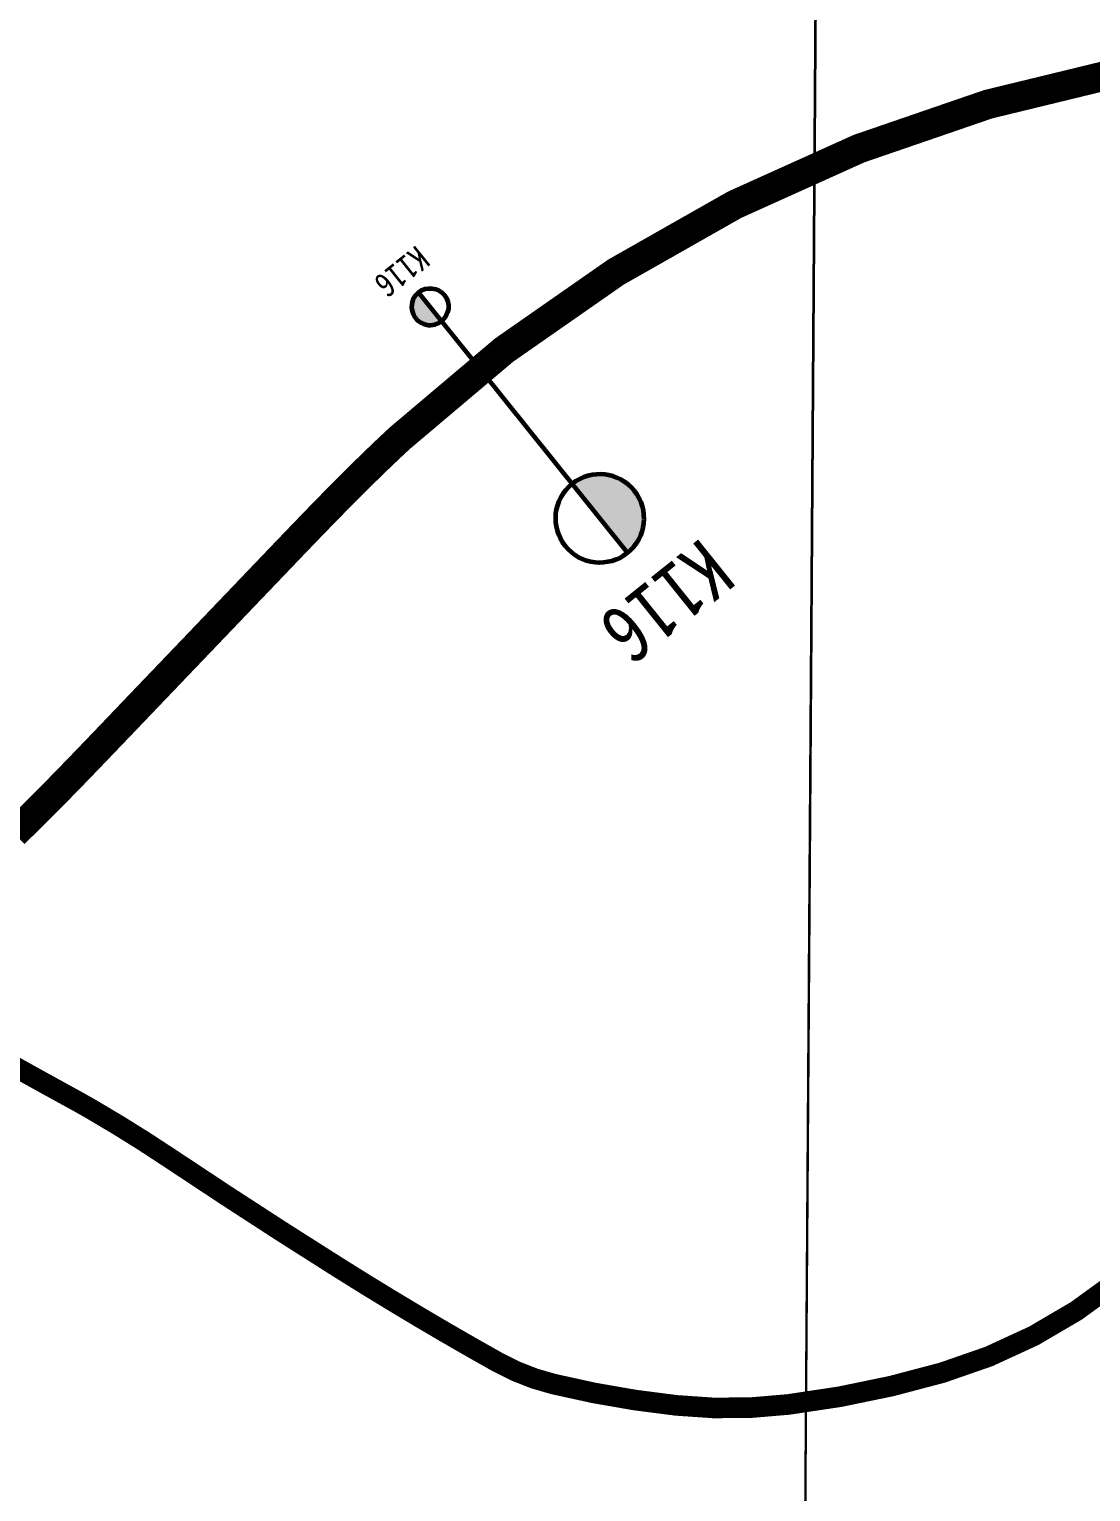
# Model space of a CAD drawing. Header units: millimetres. Extents: x 35376015 to 35425557, y 2978369 to 3016004.
# Drawn here: x 35412311 to 35413391, y 2981074 to 2982562 of the extents above; entities that cross this region are included whole.
import ezdxf
from ezdxf.enums import TextEntityAlignment as Align

# ---------------------------------------------------------------- set-up
doc = ezdxf.new("R2010")
doc.units = ezdxf.units.MM
doc.header["$XCLIPFRAME"] = 0
doc.linetypes.add('ACAD_ISO03W100', pattern=[30, 12, -18])
doc.layers.add('station', color=1, linetype='Continuous', lineweight=60)
doc.layers.add('zhix', color=5, linetype='Continuous', lineweight=30)
doc.styles.add('GTF_XW', font='SIMHEI.TTF', dxfattribs={"width": 0.85})
picture_1 = doc.add_image_def('image20.tif', size_in_pixel=(23972, 19046))
picture_2 = doc.add_image_def('image21.tif', size_in_pixel=(23730, 18922))

# ---------------------------------------------------------------- blocks, each defined once
blk = doc.blocks.new('公里标')
at = {"layer": 'station'}
h = blk.add_hatch(color=256, dxfattribs=at)
edge = h.paths.add_edge_path()
edge.add_arc((-5.168849154029917e-16, 13), 3, 89.99999999999999, 270)
edge.add_line((1.148068456708479e-16, 10), (1.836909530733566e-16, 16))
blk.add_line((0, 16), (0, 0), dxfattribs=at)
blk.add_lwpolyline([(1.836909530733566e-16, 16, 1), (1.148068456708479e-16, 10)], format="xyb", close=True, dxfattribs=at)
blk.add_lwpolyline([(1.836909530733566e-16, 16, -1), (1.148068456708479e-16, 10, -15.34090689394177)], format="xyb", dxfattribs=at)

msp = doc.modelspace()

# ---------------------------------------------------------------- linework, layer by layer
at = {"color": 7, "linetype": 'ACAD_ISO03W100', "lineweight": 30, "ltscale": 2, "const_width": 20, "flags": 128}
msp.add_lwpolyline([(35418866.23188419, 2978378.983100739, 0.004080390774962373), (35418596.80560994, 2978693.138592005, 0.004791158972414836), (35418362.63645521, 2978956.577644102, 0.0003543143396224617), (35418239.15833521, 2979092.643811226, 0.003996350825637037), (35418228.10610276, 2979104.611842001, 0.06792216720668592), (35418130.92730086, 2979183.442931853, 0.05122509009407319), (35417981.35870609, 2979254.503733034, 0.009161870442463131), (35417860.07802561, 2979295.078857094, 0.01707140915295505), (35417793.92314001, 2979313.415354951, 0.003190866783669734), (35417664.47608376, 2979343.706254333, -0.002778571129377124), (35417515.79295195, 2979378.369149003, -0.005390348508511269), (35417279.62852211, 2979437.510805678, 0.004922091774080632), (35417021.05884513, 2979502.520708736, 0.03766326368203753), (35416897.71776866, 2979522.574886249, -0.03127973789751583), (35416748.97497919, 2979544.81619385, -0.05325594544248923), (35416561.68233379, 2979606.338739559, -0.06044425330420561), (35416412.98882862, 2979696.388619166, -0.007587952049075873), (35416234.34221566, 2979840.986118291, 0.006847103826226052), (35416036.60601101, 2980001.520319861, 0.0002694841232497695), (35415709.94511141, 2980259.097167061, -0.0002839571429885947), (35415399.92287777, 2980503.56870688, -0.004910757436677794), (35414938.60201403, 2980875.186126807, 0.01242290099839131), (35414754.0321868, 2981019.348725984, 0.02283920785058208), (35414739.99865586, 2981028.797451615, 0.00154275051017558), (35414525.78405131, 2981158.319618985, 0.01064144412683838), (35414147.83666477, 2981374.444351047, 0.0411038015925386), (35414044.57201701, 2981420.066358992, 0.06901478735395306), (35413989.47676188, 2981431.007699836, 0.03057829919438446), (35413863.18277305, 2981430.640230271, 0.03115158032553353), (35413746.06450457, 2981415.765441774, 0.02352594824960919), (35413594.12206817, 2981379.281346871, 0.09893002272265368), (35413417.57796877, 2981287.388981423, -0.09833410361813323), (35413240.0938972, 2981194.740938697, -0.04073514951179148), (35413083.48446786, 2981162.401515414, -0.05725052501045713), (35412969.52171671, 2981161.508758481, -0.03270727793196476), (35412844.62369458, 2981183.197089074, -0.06828361646879477), (35412787.89073737, 2981205.442285902, -0.006478438074403096), (35412708.22453558, 2981251.373256624, -0.006309920406218688), (35412627.66362084, 2981300.607127408, -0.007109575991234364), (35412453.01518252, 2981413.88843892, 0.01611211822854788), (35412375.04679694, 2981462.489320033, 0.006030743815692963), (35412355.65837151, 2981473.414027786, -0.001887386070859928), (35412293.42165814, 2981507.805937909, -0.03105938240227661), (35412115.76502267, 2981621.856179755, 0.05856159453818595), (35412018.12451634, 2981677.220603646, 0.07455818074380485), (35411972.8244367, 2981688.787045053, 0.02337222160871421), (35411824.64262813, 2981696.857779822, 0.03135944549089919), (35411658.60301311, 2981687.71255882, -0.0463726283427951), (35411546.05289105, 2981684.893440361, -0.01368638983780291), (35411441.82575372, 2981694.825702127, -0.01534786425170592), (35411349.54784179, 2981709.062222291, -0.00976499348540072), (35411222.87011665, 2981735.175858699, -0.00987603663534932), (35411098.72703619, 2981765.894819245, -0.01030393016335393), (35410982.8733958, 2981799.57735917, -0.003731720133359769), (35410665.74687479, 2981901.513048687, -0.01110241373182045), (35410325.743139, 2982022.041961506, -0.01959314859961788), (35410137.58445885, 2982102.050798432, -0.04625340091059676), (35410000.48362401, 2982183.059563553, 0.02780559995024925), (35409777.84486997, 2982325.928409726, 0.03888832751264433), (35409136.99918783, 2982625.428209243, -0.0418923695215447), (35408543.64225224, 2982907.082846744, -0.01207247956551466), (35408137.33008946, 2983156.791692346, 0.01632502749625514), (35407835.26338662, 2983338.913571144, 0.005319043244153008), (35407527.35871381, 2983506.834208597, -0.00927807294379759), (35407351.59706678, 2983604.501959291, -0.002426614319821954), (35407251.1358223, 2983663.445541859, -0.001071698242231496), (35407024.60485709, 2983798.497345647, -0.00568889787826118), (35406755.88853639, 2983963.663975924, -0.02367371918022087), (35406693.72242855, 2984007.098111172, -0.02877270487347326), (35406654.47151951, 2984041.157932368, 0.01370735609953618), (35406574.3225702, 2984115.053130686, 0.009110022828397695), (35406364.53488815, 2984291.464848995, 0.004020945570543051), (35405878.93236448, 2984678.506251221, 0.01189313492539639), (35405195.87875819, 2985188.240963161, 0.01831295251905008), (35404733.0118413, 2985491.957033847, 0.007203943023221069), (35404263.51830131, 2985766.830671012, 0.008684135356926779), (35403866.99192404, 2985982.369156811, 0.0001587498441745463), (35403714.40878296, 2986061.84539032, 4.587178485826644e-05), (35403186.24727278, 2986336.674999645, 0.001519740174840285), (35402876.07169668, 2986496.8431113, -0.002618506044703923), (35402696.25449477, 2986590.198001479, -0.1600914726806412), (35402640.28726461, 2986648.007429518, -0.04925000983831206), (35402551.83922194, 2986887.852608713, -0.09116253631834496), (35402531.92367198, 2987159.974699297, 0.1015866048264373), (35402508.96602634, 2987404.238161814, 0.0319386772966147), (35402455.35593578, 2987546.645641536, 0.06123810348110702), (35402414.01816278, 2987614.643949101, 0.06605584865704194), (35402315.73767542, 2987710.00590387, 0.06061078817768876), (35402186.11290542, 2987783.765933847, 0.01378746699138457), (35402000.74679083, 2987855.382846147, 0.005566294642696784), (35401535.15668325, 2988014.849530458, 0.005932663538232684), (35401024.88137181, 2988176.609511487, 0.06087504578406422), (35400973.30764547, 2988185.649434596, 0.03322404700854784), (35400911.09817819, 2988184.74703242, 0.007665120148548121), (35400642.95485242, 2988158.855956026, 0.01659302102936802), (35400459.28766552, 2988132.078869399, -0.0610929767666767), (35400408.78063299, 2988129.251563237, -0.01497639310374365), (35400290.68439594, 2988140.631473307, 0.003436963406389244), (35399777.47632167, 2988202.066746309, 0.001664530548268404), (35399411.45819705, 2988242.098665789, -0.004914357185530608), (35399287.57314523, 2988256.463572484, -0.04713084881569367), (35399187.23961471, 2988278.843070697, -0.01770856664424592), (35398930.63179399, 2988372.240155508, -0.0001110404689541234), (35398779.74128723, 2988433.331541061, -6.447504204309108e-05), (35398519.91097631, 2988538.635812269, -0.000203487876028982), (35398073.49237251, 2988719.839365959, -0.0004058527559001428), (35397849.77630614, 2988810.964554793, -0.03413791731482205), (35397734.2986614, 2988867.584489599, -0.04879728087617382), (35397661.06672374, 2988920.046153071, -0.02693835570744377), (35397646.38583106, 2988934.367845058, -0.001673464190031993), (35397423.7919879, 2989177.868919099, -0.0102108112385725), (35396545.84530416, 2990185.347605452, -0.1116166353948794), (35396489.34749098, 2990295.458984915, -0.002029740606815984), (35396470.06788492, 2990371.695851326, -0.0007239774681340016), (35396417.19380172, 2990585.726924416, -0.0003681586298127792), (35396317.11061049, 2990994.692199707, -0.001366020093266133), (35396290.51940337, 2991105.006279758, -0.05022184209249123), (35396256.8786247, 2991355.600648649, 0.03422871248738654), (35396219.33285746, 2991724.174588019, 0.006560775305257035), (35396183.25999376, 2991919.012953997, 0.005860422097011773), (35396137.47101858, 2992136.063291235, 0.0160237494521745), (35396087.78540307, 2992329.295446157, 0.01486266527026389), (35396021.46305817, 2992533.911816332, 0.04216228091036966), (35395954.41879557, 2992681.09054786, 0.02928583961997899), (35395828.83328392, 2992876.903979748, 0.03650288849989528), (35395689.25010556, 2993042.018628746, 0.05227485104687379), (35395572.79860182, 2993138.437561324, 0.02457356259542775), (35395433.61225474, 2993221.487463623, 0.0190917625035663), (35395245.86699849, 2993312.331553086, 0.02472666418132078), (35395060.67687519, 2993382.680593451, -0.02897449996101216), (35394903.11618672, 2993444.069542141, -0.03012366549850303), (35394739.8555951, 2993531.085587956, -0.05900700592198186), (35394665.50733503, 2993589.721984126, -0.01937551479199968), (35394594.53145057, 2993666.46489346, -0.006220107485981355), (35394386.03357295, 2993916.432062416, -0.00942149375005899), (35394243.89217977, 2994098.108626685, 0.01554485863886105), (35394156.38734774, 2994207.173489908, 0.08910572760940731), (35394087.38365244, 2994263.64074625, -0.1004647692034294), (35394027.19660565, 2994315.198631322, -0.04165475797633886), (35394006.99482623, 2994346.103977203, -0.006432157019347623), (35393896.16871364, 2994557.521947512, -0.05468090282659389), (35393773.94412017, 2994881.545868368, 0.1095158418251615), (35393694.99193283, 2995037.122388418, 0.07414350815211893), (35393642.02337725, 2995085.004272066, 0.03813218355890909), (35393521.39525372, 2995152.598993551, 0.0660688813248895), (35393359.15462497, 2995203.245977953, -0.108378071399393), (35393262.48302794, 2995242.594382726, -0.005030484230899208), (35393059.41977329, 2995385.284506752, 0.00304471450735417), (35392724.86250562, 2995622.364218935, 8.323227474345746e-05), (35392471.91919708, 2995799.242706299, 5.910429022702119e-05), (35392115.64655432, 2996048.226455086, 0.004384392981033206), (35391640.43652415, 2996374.08334244, 0.07810158596869592), (35391610.94380106, 2996387.839039743, 0.03774638808181176), (35391594.44061676, 2996391.271645147, 0.002428508986153945), (35391334.84591083, 2996423.82740825, 0.01050584268060696), (35390977.10419895, 2996459.320516342, -0.03685818561222406), (35390875.68320636, 2996474.810961432, -0.03660545095288807), (35390856.57470265, 2996480.688934952, -0.001585997268556518), (35390427.74923594, 2996649.374253763, -0.004242495518320086), (35389970.4767859, 2996835.433483303, -0.02661529251739993), (35389899.50582185, 2996869.55319541, -0.1287355596174808), (35389844.84518532, 2996921.237190455, -0.01413412917559478), (35389504.59772293, 2997503.210343775, -0.01942987886166506), (35389279.00410023, 2997956.340540905, 0.03868556904971648), (35389156.89202316, 2998179.648226276, 0.04049051767193246), (35389062.6011215, 2998301.47283411, 0.03603315070552847), (35388937.06685463, 2998420.583237194, 0.04056137848409505), (35388843.0328739, 2998485.751611628, 0.04928322479735752), (35388757.23839863, 2998524.732563318, 0.1139104428080228), (35388618.70137551, 2998538.791870058, -0.06833527591589844), (35388388.49962287, 2998541.267358339, -0.03560257797487776), (35388043.81676067, 2998617.761447789, -0.1412058638909301), (35387967.47885749, 2998666.704417067, -0.001922897196346353), (35387871.20136166, 2998777.304765701, -0.0005212495250661979), (35387518.03215242, 2999187.040976776, -3.820747170427055e-05), (35386834.2611084, 2999982.128623962, -0.0005240444546960586), (35386784.47335797, 3000040.153582538, -0.01013372622548928), (35386729.86367641, 3000106.6136219, 0.008508650053336597), (35386665.08357192, 3000185.975489432, 0.04751209957476349), (35386585.52732873, 3000263.777093515, -0.0244499175125609), (35386424.39991407, 3000407.447121023, -0.01972914344504811), (35386303.48790614, 3000536.131680161, -0.05343726001583392), (35386266.15410431, 3000589.771596022, -0.06379016559246807), (35386232.65545589, 3000675.159447551, -0.02307394457954464), (35386182.37684919, 3000922.792788087, -0.0003559972478558841), (35386171.49704075, 3000993.131212234, -0.0009486908729570852), (35386167.48326416, 3001019.536369913, -0.00875733124701244), (35386151.00965655, 3001144.14468284, 0.006075338318269813), (35386128.22833512, 3001323.879681033, 0.03837281641918912), (35386094.22497837, 3001479.638403237, 0.04603552504727002), (35386044.45108, 3001602.947644469, 0.05576689178486739), (35385965.93270627, 3001720.962426662, 0.02763124445465823), (35385770.60267173, 3001929.068326494, 0.006079688825332164), (35385451.15576828, 3002226.453708768, 0.01058472784756997), (35385262.06677603, 3002391.070314652, 0.005944150408945205), (35385135.17713752, 3002494.367642618, -0.006059959808868021), (35385010.73522051, 3002595.720260346, -0.01677690225771941), (35384908.36891162, 3002687.175809503, -0.01358951460033359), (35384789.08969229, 3002807.532111771, -0.06617773032623463), (35384707.42105626, 3002921.551156953, -0.04001137906194334), (35384615.33441788, 3003133.760471264, -0.04044364605316388), (35384572.40694543, 3003302.867308736, -0.0406575257651677), (35384557.41592313, 3003475.774179397, -0.08063089889592918), (35384601.0597543, 3003753.812132496, 0.06216967379808195), (35384670.68594315, 3004111.152673019, 0.02066596456410588), (35384677.79012257, 3004374.901937127, 0.05322551751516189), (35384665.42064452, 3004476.844123946, 0.1115143330117879), (35384601.48003465, 3004609.478815769, -0.07874496948507287), (35384499.56310822, 3004789.918181886, -0.02766388353325597), (35384443.97387214, 3004968.56219396, -0.04075489551960429), (35384423.10863033, 3005093.947986276, -0.1518954339877997), (35384467.72060407, 3005295.286748546, 0.1640709144665316), (35384504.7209689, 3005483.317366774, 4.560630924934931e-05), (35384471.68670654, 3005733.967102051, 4.25666072596549e-05), (35384436.24606661, 3006002.509631592, 5.504028418586637e-06), (35384400.01130314, 3006276.866083867, -3.300140696863585e-06), (35384344.0630514, 3006700.475910038, -0.004653984716856598), (35384328.95051533, 3006823.733524799, -0.001802435216272773), (35384294.04250459, 3007142.462776911)], format="xyb", dxfattribs=at)
at = {"color": 7, "lineweight": 30, "const_width": 1}
for points in [[(35413411.31233179, 2981295.182683572, -0.09833410361663177), (35413237.28174343, 2981204.337385497, -0.04073514951228441), (35413082.26540966, 2981172.326932135, -0.05725052500804795), (35412970.58512817, 2981171.452055525, -0.03270727793267481), (35412846.97472993, 2981192.916792403, -0.06828361646840678), (35412792.772826, 2981214.169554125, -0.006478438074520304), (35412713.33111293, 2981259.971097506, -0.006309920406137179), (35412632.98555262, 2981309.073356916, -0.007109575991266039), (35412458.57569121, 2981422.19992153, 0.01611211822873788), (35412380.06051818, 2981471.141637606, 0.006030743816224057), (35412360.46193719, 2981482.184760751, -0.001887386070817455), (35412298.29130127, 2981516.540156585, -0.0310593824021865), (35412121.67913921, 2981629.919877759, 0.05856159453911507), (35412022.00791331, 2981686.435766581, 0.07455818074419406), (35411973.83418548, 2981698.735934812, 0.02337222160836407), (35411824.71938128, 2981706.857485266, 0.03135944549073002), (35411657.42851728, 2981697.643347287, -0.04637262834334237), (35411546.72873975, 2981694.870575648, -0.01368638983808067), (35411443.04648701, 2981704.750912967, -0.01534786425141785), (35411351.37516848, 2981718.893848665, -0.00976499348503187), (35411225.07996289, 2981744.928631619, -0.00987603663575953)], [(35413423.84360575, 2981279.595279274, -0.09833410361993505), (35413242.90605097, 2981185.1444919, -0.04073514951124727), (35413084.70352607, 2981152.476098693, -0.05725052501291118), (35412968.45830525, 2981151.56546144, -0.03270727793126583), (35412842.27265923, 2981173.477385746, -0.06828361646912053), (35412783.00864874, 2981196.715017681, -0.006478438074280351), (35412703.11795824, 2981242.775415742, -0.006309920406306149), (35412622.34168905, 2981292.140897901, -0.007109575991200035), (35412447.45467384, 2981405.576956309, 0.01611211822838377), (35412370.03307571, 2981453.837002459, 0.006030743815155344), (35412350.85480583, 2981464.643294821, -0.00188738607090183), (35412288.55201502, 2981499.071719233, -0.03105938240238848), (35412109.85090612, 2981613.792481751, 0.0585615945371387), (35412014.24111936, 2981668.005440712, 0.07455818074216293), (35411971.81468792, 2981678.838155298, 0.0233722216090601), (35411824.56587499, 2981686.858074379, 0.0313594454910642), (35411659.77750893, 2981677.781770355, -0.04637262834223482), (35411545.37704236, 2981674.916305073, -0.01368638983753345), (35411440.60502043, 2981684.900491287, -0.01534786425198212), (35411347.72051509, 2981699.230595917, -0.009764993485770705), (35411220.66027042, 2981725.423085779, -0.009876036635500128)]]:
    msp.add_lwpolyline(points, format="xyb", dxfattribs=at)
at = {"layer": 'zhix', "color": 1, "const_width": 30, "flags": 128}
msp.add_lwpolyline([(35413421.8161125, 2982518.529135384, 0.1398274721331592), (35412688.18972084, 2982145.81270754), (35412687.82254457, 2982145.471959572), (35412687.08988894, 2982144.791360069), (35412686.35768215, 2982144.110277704), (35412685.62592201, 2982143.428715483), (35412684.8946063, 2982142.746676408), (35412684.1637328, 2982142.064163475), (35412683.43329931, 2982141.381179676), (35412682.70330357, 2982140.697727999), (35412681.97374337, 2982140.013811426), (35412681.24461646, 2982139.329432935), (35412680.51592061, 2982138.6445955), (35412679.78765355, 2982137.95930209), (35412679.05981303, 2982137.273555668), (35412678.33239681, 2982136.587359193), (35412677.6054026, 2982135.900715623), (35412676.87882815, 2982135.213627907), (35412676.15267117, 2982134.52609899), (35412675.42692938, 2982133.838131814), (35412674.70160051, 2982133.149729318), (35412673.97668226, 2982132.460894433), (35412673.25217234, 2982131.771630087), (35412672.52806844, 2982131.081939206), (35412671.80436825, 2982130.391824707), (35412671.08106948, 2982129.701289506), (35412670.35816981, 2982129.010336515), (35412669.63566691, 2982128.31896864), (35412668.91355848, 2982127.627188782), (35412668.19184216, 2982126.934999841), (35412667.47051562, 2982126.24240471), (35412666.74957655, 2982125.549406278), (35412666.0290226, 2982124.856007432), (35412665.30885139, 2982124.162211053), (35412664.5890606, 2982123.468020016), (35412663.86964787, 2982122.773437196), (35412663.15061083, 2982122.078465463), (35412662.43194712, 2982121.383107679), (35412661.71365436, 2982120.687366708), (35412660.9957302, 2982119.991245404), (35412660.27817224, 2982119.294746622), (35412659.56097811, 2982118.59787321), (35412658.84414541, 2982117.900628013), (35412658.12767176, 2982117.203013873), (35412657.41155477, 2982116.505033625), (35412656.69579202, 2982115.806690105), (35412655.98038113, 2982115.107986141), (35412655.26531968, 2982114.408924558), (35412654.55060525, 2982113.709508179), (35412653.83623544, 2982113.009739821), (35412653.12220783, 2982112.3096223), (35412652.40851998, 2982111.609158428), (35412651.69516947, 2982110.908351007), (35412650.98215389, 2982110.207202843), (35412650.26947077, 2982109.505716735), (35412649.55711769, 2982108.80389548), (35412648.8450922, 2982108.10174187), (35412648.13339187, 2982107.399258694), (35412647.42201423, 2982106.696448736), (35412646.71095683, 2982105.993314779), (35412646.00021722, 2982105.289859602), (35412645.28979293, 2982104.586085978), (35412644.5796815, 2982103.88199668), (35412643.86988046, 2982103.177594475), (35412643.16038734, 2982102.472882128), (35412642.45119965, 2982101.7678624), (35412641.74231493, 2982101.062538048), (35412641.0337307, 2982100.356911829), (35412640.32544445, 2982099.650986492), (35412639.61745372, 2982098.944764786), (35412638.90975598, 2982098.238249456), (35412638.20234878, 2982097.531443242), (35412637.49522958, 2982096.824348885), (35412636.7883959, 2982096.116969118), (35412636.08184523, 2982095.409306675), (35412635.37557505, 2982094.701364283), (35412634.66958287, 2982093.99314467), (35412633.96386616, 2982093.284650557), (35412633.25842239, 2982092.575884666), (35412632.55324907, 2982091.866849712), (35412631.84834364, 2982091.15754841), (35412631.14370361, 2982090.44798347), (35412630.43932642, 2982089.738157602), (35412629.73520955, 2982089.028073509), (35412629.03135046, 2982088.317733895), (35412628.3277466, 2982087.607141458), (35412627.62439545, 2982086.896298897), (35412626.92129445, 2982086.185208903), (35412626.21844106, 2982085.47387417), (35412625.51583273, 2982084.762297384), (35412624.81346691, 2982084.050481233), (35412624.11134102, 2982083.338428399), (35412623.40945254, 2982082.626141562), (35412622.70779888, 2982081.9136234), (35412622.00637748, 2982081.200876589), (35412621.30518577, 2982080.487903802), (35412620.60422122, 2982079.774707709), (35412619.90348121, 2982079.061290976), (35412619.20296318, 2982078.34765627), (35412618.50266457, 2982077.633806252), (35412617.80258279, 2982076.919743585), (35412617.10271526, 2982076.205470925), (35412616.4030594, 2982075.490990929), (35412615.70361262, 2982074.776306249), (35412615.00437233, 2982074.061419535), (35412614.30533594, 2982073.346333439), (35412613.60650086, 2982072.631050604), (35412612.90786451, 2982071.915573677), (35412612.20942427, 2982071.199905297), (35412611.51117756, 2982070.484048107), (35412610.81312177, 2982069.768004743), (35412610.11525428, 2982069.051777841), (35412609.41757251, 2982068.335370034), (35412608.72007386, 2982067.618783954), (35412608.02275568, 2982066.90202223), (35412607.3256154, 2982066.18508749), (35412606.6286504, 2982065.46798236), (35412605.93185804, 2982064.750709462), (35412605.23523572, 2982064.033271419), (35412604.53878083, 2982063.31567085), (35412603.84249074, 2982062.597910373), (35412603.14636282, 2982061.879992605), (35412602.45039446, 2982061.161920159), (35412601.75458302, 2982060.443695648), (35412601.0589259, 2982059.725321683), (35412600.36342044, 2982059.006800873), (35412599.66806403, 2982058.288135826), (35412598.97285402, 2982057.569329147), (35412598.27778778, 2982056.85038344), (35412597.5828627, 2982056.131301308), (35412596.8880761, 2982055.412085352), (35412596.19342537, 2982054.692738171), (35412595.49890787, 2982053.973262364), (35412594.80452096, 2982053.253660526), (35412594.11026198, 2982052.533935253), (35412593.41612829, 2982051.814089138), (35412592.72211727, 2982051.094124774), (35412592.02822623, 2982050.374044752), (35412591.33445256, 2982049.65385166), (35412590.64079359, 2982048.933548088), (35412589.94724669, 2982048.213136621), (35412589.25380918, 2982047.492619847), (35412588.56047843, 2982046.77200035), (35412587.86725176, 2982046.051280711), (35412587.17412655, 2982045.330463515), (35412586.48110011, 2982044.609551341), (35412585.7881698, 2982043.888546771), (35412585.09533297, 2982043.167452382), (35412584.40258694, 2982042.446270753), (35412583.70992906, 2982041.72500446), (35412583.01735668, 2982041.00365608), (35412582.32486711, 2982040.282228186), (35412581.63245772, 2982039.560723354), (35412580.94012582, 2982038.839144156), (35412580.24786875, 2982038.117493165), (35412579.55568386, 2982037.395772951), (35412578.86356846, 2982036.673986086), (35412578.17151991, 2982035.952135139), (35412577.47953551, 2982035.230222679), (35412576.78761261, 2982034.508251276), (35412576.09574855, 2982033.786223495), (35412575.40394065, 2982033.064141906), (35412574.71218623, 2982032.342009073), (35412574.02048263, 2982031.619827563), (35412573.32882718, 2982030.897599941), (35412572.6372172, 2982030.175328772), (35412571.94565003, 2982029.45301662), (35412571.25412299, 2982028.730666048), (35412570.5626334, 2982028.008279621), (35412569.8711786, 2982027.2858599), (35412569.1797559, 2982026.563409449), (35412568.48836264, 2982025.840930828), (35412567.79699613, 2982025.118426602), (35412567.10565371, 2982024.395899331), (35412566.4143327, 2982023.673351575), (35412565.72303043, 2982022.950785897), (35412565.0317442, 2982022.228204856), (35412564.34047136, 2982021.505611015), (35412563.64920922, 2982020.783006931), (35412562.95795512, 2982020.060395168), (35412562.26670636, 2982019.337778283), (35412561.57546066, 2982018.615159225), (35412398.88021898, 2981848.535509828), (35412398.1889729, 2981847.812890384), (35412397.49772415, 2981847.090273499), (35412396.80647004, 2981846.367661736), (35412396.1152079, 2981845.645057654), (35412395.42393506, 2981844.922463811), (35412394.73264884, 2981844.199882771), (35412394.04134656, 2981843.477317092), (35412393.35002555, 2981842.754769337), (35412392.65868314, 2981842.032242065), (35412391.96731663, 2981841.309737839), (35412391.27592337, 2981840.587259219), (35412390.58450067, 2981839.864808768), (35412389.89304586, 2981839.142389047), (35412389.20155627, 2981838.42000262), (35412388.51002923, 2981837.697652048), (35412387.81846207, 2981836.975339896), (35412387.12685208, 2981836.253068727), (35412386.43519663, 2981835.530841105), (35412385.74349304, 2981834.808659595), (35412385.05173863, 2981834.086526762), (35412384.35993072, 2981833.364445172), (35412383.66806666, 2981832.642417392), (35412382.97614376, 2981831.920445988), (35412382.28415936, 2981831.198533529), (35412381.59211081, 2981830.476682582), (35412380.89999541, 2981829.754895717), (35412380.20781051, 2981829.033175503), (35412379.51555345, 2981828.311524512), (35412378.82322155, 2981827.589945314), (35412378.13081215, 2981826.868440481), (35412377.43832259, 2981826.147012589), (35412376.7457502, 2981825.425664207), (35412376.05309232, 2981824.704397915), (35412375.36034629, 2981823.983216285), (35412374.66750946, 2981823.262121897), (35412373.97457916, 2981822.541117327), (35412373.28155272, 2981821.820205153), (35412372.58842751, 2981821.099387957), (35412371.89520084, 2981820.378668319), (35412371.20187009, 2981819.658048821), (35412370.50843258, 2981818.937532047), (35412369.81488567, 2981818.21712058), (35412369.12122671, 2981817.496817008), (35412368.42745303, 2981816.776623916), (35412367.733562, 2981816.056543894), (35412367.03955097, 2981815.33657953), (35412366.34541729, 2981814.616733416), (35412365.65115831, 2981813.897008143), (35412364.95677139, 2981813.177406305), (35412364.2622539, 2981812.457930497), (35412363.56760316, 2981811.738583317), (35412362.87281657, 2981811.019367361), (35412362.17789148, 2981810.300285229), (35412361.48282525, 2981809.581339522), (35412360.78761525, 2981808.862532842), (35412360.09225883, 2981808.143867795), (35412359.39675336, 2981807.425346986), (35412358.70109624, 2981806.70697302), (35412358.0052848, 2981805.98874851), (35412357.30931645, 2981805.270676064), (35412356.61318853, 2981804.552758296), (35412355.91689844, 2981803.83499782), (35412355.22044355, 2981803.117397251), (35412354.52382123, 2981802.399959208), (35412353.82702888, 2981801.682686309), (35412353.13006386, 2981800.965581179), (35412352.43292358, 2981800.24864644), (35412351.73560541, 2981799.531884716), (35412351.03810675, 2981798.815298636), (35412350.34042498, 2981798.098890829), (35412349.6425575, 2981797.382663927), (35412348.94450171, 2981796.666620562), (35412348.24625499, 2981795.950763372), (35412347.54781475, 2981795.235094993), (35412346.84917839, 2981794.519618065), (35412346.15034332, 2981793.804335231), (35412345.45130693, 2981793.089249134), (35412344.75206665, 2981792.374362422), (35412344.05261987, 2981791.659677741), (35412343.35296401, 2981790.945197745), (35412342.65309647, 2981790.230925085), (35412341.95301469, 2981789.516862418), (35412341.25271608, 2981788.803012401), (35412340.55219806, 2981788.089377694), (35412339.85145805, 2981787.375960962), (35412339.15049349, 2981786.662764868), (35412338.44930179, 2981785.949792081), (35412337.74788039, 2981785.23704527), (35412337.04622672, 2981784.524527109), (35412336.34433824, 2981783.812240272), (35412335.64221235, 2981783.100187438), (35412334.93984653, 2981782.388371286), (35412334.2372382, 2981781.676794501), (35412333.53438481, 2981780.965459767), (35412332.83128381, 2981780.254369774), (35412332.12793266, 2981779.543527212), (35412331.42432881, 2981778.832934776), (35412330.72046972, 2981778.122595162), (35412330.01635285, 2981777.412511069), (35412329.31197566, 2981776.702685201), (35412328.60733561, 2981775.993120261), (35412327.90243019, 2981775.283818959), (35412327.19725686, 2981774.574784005), (35412326.49181311, 2981773.866018113), (35412325.78609639, 2981773.157524001), (35412325.08010421, 2981772.449304388), (35412324.37383404, 2981771.741361996), (35412323.66728336, 2981771.033699553), (35412322.96044968, 2981770.326319786), (35412322.25333049, 2981769.619225429), (35412321.54592328, 2981768.912419216), (35412320.83822555, 2981768.205903885), (35412320.13023481, 2981767.49968218), (35412319.42194857, 2981766.793756843), (35412318.71336433, 2981766.088130623), (35412318.00447961, 2981765.382806272), (35412317.29529193, 2981764.677786543), (35412316.58579881, 2981763.973074196), (35412315.87599777, 2981763.268671992), (35412315.16588634, 2981762.564582693), (35412314.45546205, 2981761.86080907), (35412313.74472243, 2981761.157353892), (35412313.03366503, 2981760.454219935), (35412312.3222874, 2981759.751409978), (35412311.61058706, 2981759.048926801), (35412310.89856157, 2981758.346773191), (35412310.18620849, 2981757.644951936), (35412309.47352538, 2981756.943465828), (35412308.76050979, 2981756.242317664), (35412308.04715929, 2981755.541510243), (35412307.33347144, 2981754.841046371), (35412306.61944382, 2981754.14092885), (35412305.90507402, 2981753.441160493), (35412305.19035959, 2981752.741744114), (35412304.47529813, 2981752.042682531), (35412303.75988723, 2981751.343978567), (35412303.04412449, 2981750.645635046), (35412302.3280075, 2981749.947654799), (35412301.61153385, 2981749.250040658), (35412300.89470116, 2981748.552795461), (35412300.17750702, 2981747.855922049), (35412299.45994906, 2981747.159423267), (35412298.7420249, 2981746.463301964), (35412298.02373214, 2981745.767560992), (35412297.30506843, 2981745.072203209), (35412296.58603139, 2981744.377231475), (35412295.86661866, 2981743.682648655)], format="xyb", dxfattribs=at)
at = {"layer": 'zhix', "color": 5, "const_width": 30, "flags": 128}
msp.add_lwpolyline([(35413421.81611247, 2982518.529135592, 0.1398274721332359), (35412688.18972081, 2982145.812707746), (35412687.82254457, 2982145.471959819), (35412687.08988895, 2982144.791360316), (35412686.35768215, 2982144.110277951), (35412685.62592202, 2982143.428715731), (35412684.89460631, 2982142.746676655), (35412684.16373281, 2982142.064163722), (35412683.43329932, 2982141.381179923), (35412682.70330358, 2982140.697728246), (35412681.97374338, 2982140.013811673), (35412681.24461647, 2982139.329433182), (35412680.51592062, 2982138.644595747), (35412679.78765355, 2982137.959302336), (35412679.05981304, 2982137.273555914), (35412678.33239681, 2982136.587359441), (35412677.6054026, 2982135.90071587), (35412676.87882815, 2982135.213628153), (35412676.15267117, 2982134.526099237), (35412675.42692938, 2982133.838132062), (35412674.70160052, 2982133.149729565), (35412673.97668227, 2982132.460894681), (35412673.25217234, 2982131.771630335), (35412672.52806845, 2982131.081939453), (35412671.80436826, 2982130.391824954), (35412671.08106949, 2982129.701289754), (35412670.35816982, 2982129.010336763), (35412669.63566692, 2982128.318968887), (35412668.91355848, 2982127.62718903), (35412668.19184217, 2982126.935000089), (35412667.47051563, 2982126.242404957), (35412666.74957656, 2982125.549406526), (35412666.0290226, 2982124.85600768), (35412665.3088514, 2982124.1622113), (35412664.58906061, 2982123.468020264), (35412663.86964788, 2982122.773437444), (35412663.15061083, 2982122.07846571), (35412662.43194713, 2982121.383107927), (35412661.71365437, 2982120.687366955), (35412660.99573021, 2982119.991245653), (35412660.27817225, 2982119.29474687), (35412659.56097811, 2982118.597873458), (35412658.84414542, 2982117.900628261), (35412658.12767177, 2982117.203014121), (35412657.41155478, 2982116.505033873), (35412656.69579203, 2982115.806690353), (35412655.98038114, 2982115.107986388), (35412655.26531968, 2982114.408924806), (35412654.55060525, 2982113.709508427), (35412653.83623545, 2982113.00974007), (35412653.12220784, 2982112.309622549), (35412652.40851998, 2982111.609158677), (35412651.69516948, 2982110.908351256), (35412650.98215389, 2982110.207203091), (35412650.26947077, 2982109.505716983), (35412649.55711769, 2982108.803895729), (35412648.84509221, 2982108.101742118), (35412648.13339187, 2982107.399258942), (35412647.42201424, 2982106.696448985), (35412646.71095684, 2982105.993315028), (35412646.00021723, 2982105.28985985), (35412645.28979294, 2982104.586086227), (35412644.57968151, 2982103.881996929), (35412643.86988047, 2982103.177594724), (35412643.16038734, 2982102.472882377), (35412642.45119966, 2982101.767862648), (35412641.74231494, 2982101.062538297), (35412641.03373071, 2982100.356912078), (35412640.32544446, 2982099.650986741), (35412639.61745372, 2982098.944765035), (35412638.90975599, 2982098.238249704), (35412638.20234878, 2982097.531443492), (35412637.49522958, 2982096.824349134), (35412636.7883959, 2982096.116969367), (35412636.08184523, 2982095.409306924), (35412635.37557506, 2982094.701364533), (35412634.66958287, 2982093.993144919), (35412633.96386615, 2982093.284650806), (35412633.2584224, 2982092.575884915), (35412632.55324907, 2982091.866849961), (35412631.84834365, 2982091.157548659), (35412631.14370361, 2982090.447983719), (35412630.43932642, 2982089.738157851), (35412629.73520955, 2982089.028073758), (35412629.03135046, 2982088.317734144), (35412628.32774661, 2982087.607141708), (35412627.62439546, 2982086.896299146), (35412626.92129446, 2982086.185209152), (35412626.21844107, 2982085.473874419), (35412625.51583274, 2982084.762297634), (35412624.81346691, 2982084.050481482), (35412624.11134103, 2982083.338428648), (35412623.40945254, 2982082.626141811), (35412622.70779888, 2982081.91362365), (35412622.00637748, 2982081.200876839), (35412621.30518578, 2982080.487904051), (35412620.60422122, 2982079.774707958), (35412619.90348122, 2982079.061291225), (35412619.20296319, 2982078.347656519), (35412618.50266458, 2982077.633806502), (35412617.8025828, 2982076.919743835), (35412617.10271527, 2982076.205471175), (35412616.4030594, 2982075.490991178), (35412615.70361263, 2982074.776306498), (35412615.00437233, 2982074.061419785), (35412614.30533595, 2982073.346333689), (35412613.60650087, 2982072.631050854), (35412612.90786452, 2982071.915573927), (35412612.20942428, 2982071.199905547), (35412611.51117756, 2982070.484048357), (35412610.81312177, 2982069.768004993), (35412610.11525428, 2982069.051778091), (35412609.41757252, 2982068.335370284), (35412608.72007386, 2982067.618784204), (35412608.02275569, 2982066.90202248), (35412607.32561541, 2982066.18508774), (35412606.62865039, 2982065.46798261), (35412605.93185804, 2982064.750709712), (35412605.23523573, 2982064.033271669), (35412604.53878083, 2982063.3156711), (35412603.84249073, 2982062.597910623), (35412603.14636283, 2982061.879992855), (35412602.45039447, 2982061.161920409), (35412601.75458303, 2982060.443695899), (35412601.0589259, 2982059.725321934), (35412600.36342044, 2982059.006801124), (35412599.66806402, 2982058.288136077), (35412598.97285402, 2982057.569329397), (35412598.27778778, 2982056.850383691), (35412597.58286269, 2982056.131301559), (35412596.8880761, 2982055.412085603), (35412596.19342538, 2982054.692738422), (35412595.49890788, 2982053.973262615), (35412594.80452096, 2982053.253660777), (35412594.11026198, 2982052.533935504), (35412593.4161283, 2982051.814089389), (35412592.72211726, 2982051.094125025), (35412592.02822624, 2982050.374045003), (35412591.33445257, 2982049.653851911), (35412590.6407936, 2982048.933548339), (35412589.94724669, 2982048.213136873), (35412589.25380918, 2982047.492620098), (35412588.56047842, 2982046.7720006), (35412587.86725177, 2982046.051280962), (35412587.17412654, 2982045.330463766), (35412586.48110011, 2982044.609551593), (35412585.78816981, 2982043.888547022), (35412585.09533298, 2982043.167452633), (35412584.40258694, 2982042.446271004), (35412583.70992907, 2982041.725004711), (35412583.01735669, 2982041.003656331), (35412582.32486712, 2982040.282228438), (35412581.63245773, 2982039.560723605), (35412580.94012582, 2982038.839144407), (35412580.24786875, 2982038.117493416), (35412579.55568386, 2982037.395773202), (35412578.86356846, 2982036.673986337), (35412578.1715199, 2982035.95213539), (35412577.47953551, 2982035.230222931), (35412576.78761262, 2982034.508251527), (35412576.09574855, 2982033.786223747), (35412575.40394065, 2982033.064142157), (35412574.71218623, 2982032.342009325), (35412574.02048263, 2982031.619827814), (35412573.32882718, 2982030.897600193), (35412572.63721721, 2982030.175329023), (35412571.94565004, 2982029.453016871), (35412571.25412299, 2982028.730666299), (35412570.5626334, 2982028.008279872), (35412569.8711786, 2982027.285860152), (35412569.1797559, 2982026.5634097), (35412568.48836264, 2982025.84093108), (35412567.79699614, 2982025.118426854), (35412567.10565372, 2982024.395899582), (35412566.4143327, 2982023.673351827), (35412565.72303043, 2982022.950786149), (35412565.0317442, 2982022.228205108), (35412564.34047136, 2982021.505611266), (35412563.64920923, 2982020.783007183), (35412562.95795513, 2982020.06039542), (35412562.26670637, 2982019.337778536), (35412561.57546066, 2982018.615159477), (35412398.8802189, 2981848.535510032), (35412398.18897282, 2981847.812890588), (35412397.49772407, 2981847.090273703), (35412396.80646996, 2981846.36766194), (35412396.11520783, 2981845.645057858), (35412395.42393499, 2981844.922464015), (35412394.73264877, 2981844.199882975), (35412394.04134648, 2981843.477317296), (35412393.35002548, 2981842.754769541), (35412392.65868306, 2981842.03224227), (35412391.96731655, 2981841.309738043), (35412391.2759233, 2981840.587259423), (35412390.5845006, 2981839.864808972), (35412389.89304579, 2981839.142389251), (35412389.2015562, 2981838.420002824), (35412388.51002916, 2981837.697652252), (35412387.81846199, 2981836.9753401), (35412387.12685201, 2981836.253068931), (35412386.43519656, 2981835.530841309), (35412385.74349297, 2981834.808659799), (35412385.05173855, 2981834.086526966), (35412384.35993065, 2981833.364445377), (35412383.66806658, 2981832.642417597), (35412382.97614368, 2981831.920446193), (35412382.28415929, 2981831.198533733), (35412381.59211073, 2981830.476682787), (35412380.89999533, 2981829.754895921), (35412380.20781043, 2981829.033175708), (35412379.51555337, 2981828.311524717), (35412378.82322147, 2981827.589945518), (35412378.13081207, 2981826.868440687), (35412377.43832251, 2981826.147012793), (35412376.74575012, 2981825.425664412), (35412376.05309225, 2981824.70439812), (35412375.36034622, 2981823.983216491), (35412374.66750938, 2981823.262122102), (35412373.97457908, 2981822.541117531), (35412373.28155265, 2981821.820205358), (35412372.58842742, 2981821.099388162), (35412371.89520077, 2981820.378668524), (35412371.20187001, 2981819.658049026), (35412370.50843251, 2981818.937532252), (35412369.81488559, 2981818.217120786), (35412369.12122663, 2981817.496817213), (35412368.42745296, 2981816.776624122), (35412367.73356193, 2981816.056544099), (35412367.03955089, 2981815.336579735), (35412366.34541722, 2981814.616733621), (35412365.65115824, 2981813.897008348), (35412364.95677131, 2981813.17740651), (35412364.26225381, 2981812.457930703), (35412363.56760309, 2981811.738583522), (35412362.8728165, 2981811.019367566), (35412362.1778914, 2981810.300285434), (35412361.48282517, 2981809.581339728), (35412360.78761517, 2981808.862533048), (35412360.09225874, 2981808.143868001), (35412359.39675329, 2981807.425347191), (35412358.70109616, 2981806.706973227), (35412358.00528473, 2981805.988748716), (35412357.30931637, 2981805.27067627), (35412356.61318845, 2981804.552758502), (35412355.91689835, 2981803.834998025), (35412355.22044346, 2981803.117397456), (35412354.52382115, 2981802.399959413), (35412353.8270288, 2981801.682686516), (35412353.13006379, 2981800.965581385), (35412352.4329235, 2981800.248646645), (35412351.73560534, 2981799.531884922), (35412351.03810667, 2981798.815298842), (35412350.3404249, 2981798.098891035), (35412349.64255742, 2981797.382664132), (35412348.94450162, 2981796.666620769), (35412348.24625491, 2981795.950763578), (35412347.54781467, 2981795.235095199), (35412346.84917831, 2981794.519618271), (35412346.15034325, 2981793.804335437), (35412345.45130686, 2981793.08924934), (35412344.75206657, 2981792.374362628), (35412344.05261979, 2981791.659677947), (35412343.35296392, 2981790.945197951), (35412342.65309639, 2981790.230925291), (35412341.95301461, 2981789.516862624), (35412341.252716, 2981788.803012607), (35412340.55219798, 2981788.089377901), (35412339.85145798, 2981787.375961168), (35412339.15049341, 2981786.662765075), (35412338.44930171, 2981785.949792287), (35412337.74788031, 2981785.237045477), (35412337.04622665, 2981784.524527315), (35412336.34433816, 2981783.812240479), (35412335.64221228, 2981783.100187644), (35412334.93984646, 2981782.388371493), (35412334.23723812, 2981781.676794707), (35412333.53438473, 2981780.965459974), (35412332.83128373, 2981780.254369981), (35412332.12793259, 2981779.543527419), (35412331.42432874, 2981778.832934983), (35412330.72046965, 2981778.122595368), (35412330.01635277, 2981777.412511276), (35412329.31197558, 2981776.702685407), (35412328.60733554, 2981775.993120468), (35412327.90243012, 2981775.283819166), (35412327.19725679, 2981774.574784212), (35412326.49181303, 2981773.866018321), (35412325.78609632, 2981773.157524208), (35412325.08010413, 2981772.449304595), (35412324.37383396, 2981771.741362203), (35412323.66728329, 2981771.03369976), (35412322.96044961, 2981770.326319993), (35412322.25333041, 2981769.619225636), (35412321.5459232, 2981768.912419423), (35412320.83822547, 2981768.205904093), (35412320.13023473, 2981767.499682386), (35412319.42194849, 2981766.793757049), (35412318.71336424, 2981766.08813083), (35412318.00447953, 2981765.382806479), (35412317.29529185, 2981764.677786751), (35412316.58579873, 2981763.973074404), (35412315.87599768, 2981763.268672199), (35412315.16588625, 2981762.564582901), (35412314.45546197, 2981761.860809277), (35412313.74472235, 2981761.157354099), (35412313.03366496, 2981760.454220143), (35412312.32228732, 2981759.751410186), (35412311.61058698, 2981759.048927009), (35412310.8985615, 2981758.346773399), (35412310.18620842, 2981757.644952144), (35412309.4735253, 2981756.943466037), (35412308.76050971, 2981756.242317872), (35412308.04715921, 2981755.541510451), (35412307.33347137, 2981754.841046579), (35412306.61944374, 2981754.140929058), (35412305.90507393, 2981753.4411607), (35412305.19035951, 2981752.741744321), (35412304.47529805, 2981752.042682739), (35412303.75988716, 2981751.343978775), (35412303.04412442, 2981750.645635254), (35412302.32800742, 2981749.947655007), (35412301.61153377, 2981749.250040866), (35412300.89470107, 2981748.55279567), (35412300.17750695, 2981747.855922258), (35412299.45994898, 2981747.159423476), (35412298.74202482, 2981746.463302172), (35412298.02373207, 2981745.7675612), (35412297.30506836, 2981745.072203417), (35412296.58603132, 2981744.377231683), (35412295.86661858, 2981743.682648864)], format="xyb", dxfattribs=at)

# ---------------------------------------------------------------- block references
at = {"layer": 'station', "color": 5, "xscale": 6.250000002511894, "yscale": 6.25, "zscale": 6.25, "rotation": 38.73121320869121}
msp.add_blockref('公里标', (35412769.85860097, 2982216.287170477), dxfattribs=at)
at = {"layer": 'station', "color": 1, "xscale": 14.9999999944043, "yscale": 15, "zscale": 15, "rotation": 218.7312132443031}
msp.add_blockref('公里标', (35412769.85860098, 2982216.287170256), dxfattribs=at)

# ---------------------------------------------------------------- texts
at = {"layer": 'station', "color": 5, "style": 'GTF_XW', "width": 0.85}
msp.add_text('K116', height=25, rotation=218.7312132284412, dxfattribs=at).set_placement((35412698.35371852, 2982305.440276288), align=Align.TOP_CENTER)
at = {"layer": 'station', "color": 1, "style": 'GTF_XW', "width": 0.85}
msp.add_text('K116', height=60, rotation=218.7312132128538, dxfattribs=at).set_placement((35412941.47031886, 2982002.319716311), align=Align.CENTER)

# ---------------------------------------------------------------- pictures from other files: only their frames are drawn
at = {"color": 251}
image = msp.add_image(picture_1, insert=(35406590.28637589, 2978129.764978297), size_in_units=(7569.862087459154, 6014.333110201363), rotation=0.002658923785391, dxfattribs=at)
image.set_boundary_path([(1011.6816342026, 2319.032444696873), (954.2586099505424, 9957.100158423185), (904.3676261156797, 16940.12440840527), (10797.20691712201, 17013.27280008793), (20569.94993932545, 17084.08184401505), (20637.45175941288, 6788.09443276003), (20668.50061869621, 2457.139479000121), (13965.54049214721, 2409.966223897412), (1011.331103160977, 2318.752375496551), (1011.6816342026, 2319.032444696873)])
image = msp.add_image(picture_2, insert=(35412831.28966518, 2978167.782961418), size_in_units=(7512.394917915359, 5990.288101002714), rotation=-0.0010327524260180005, dxfattribs=at)
image.set_boundary_path([(902.0405092686415, 2496.152688285336), (871.6280638426542, 6816.835783988237), (801.0419891178608, 17083.0362845622), (13170.32512375712, 17165.46883916855), (20414.01610444486, 17213.82040009089), (20460.3204113245, 9973.81144534424), (20506.41303752363, 2629.233807429671), (16327.5595729202, 2600.629562323913), (902.1803692132235, 2495.93541629985), (902.0405092686415, 2496.152688285336)])

doc.saveas('drawing.dxf')
